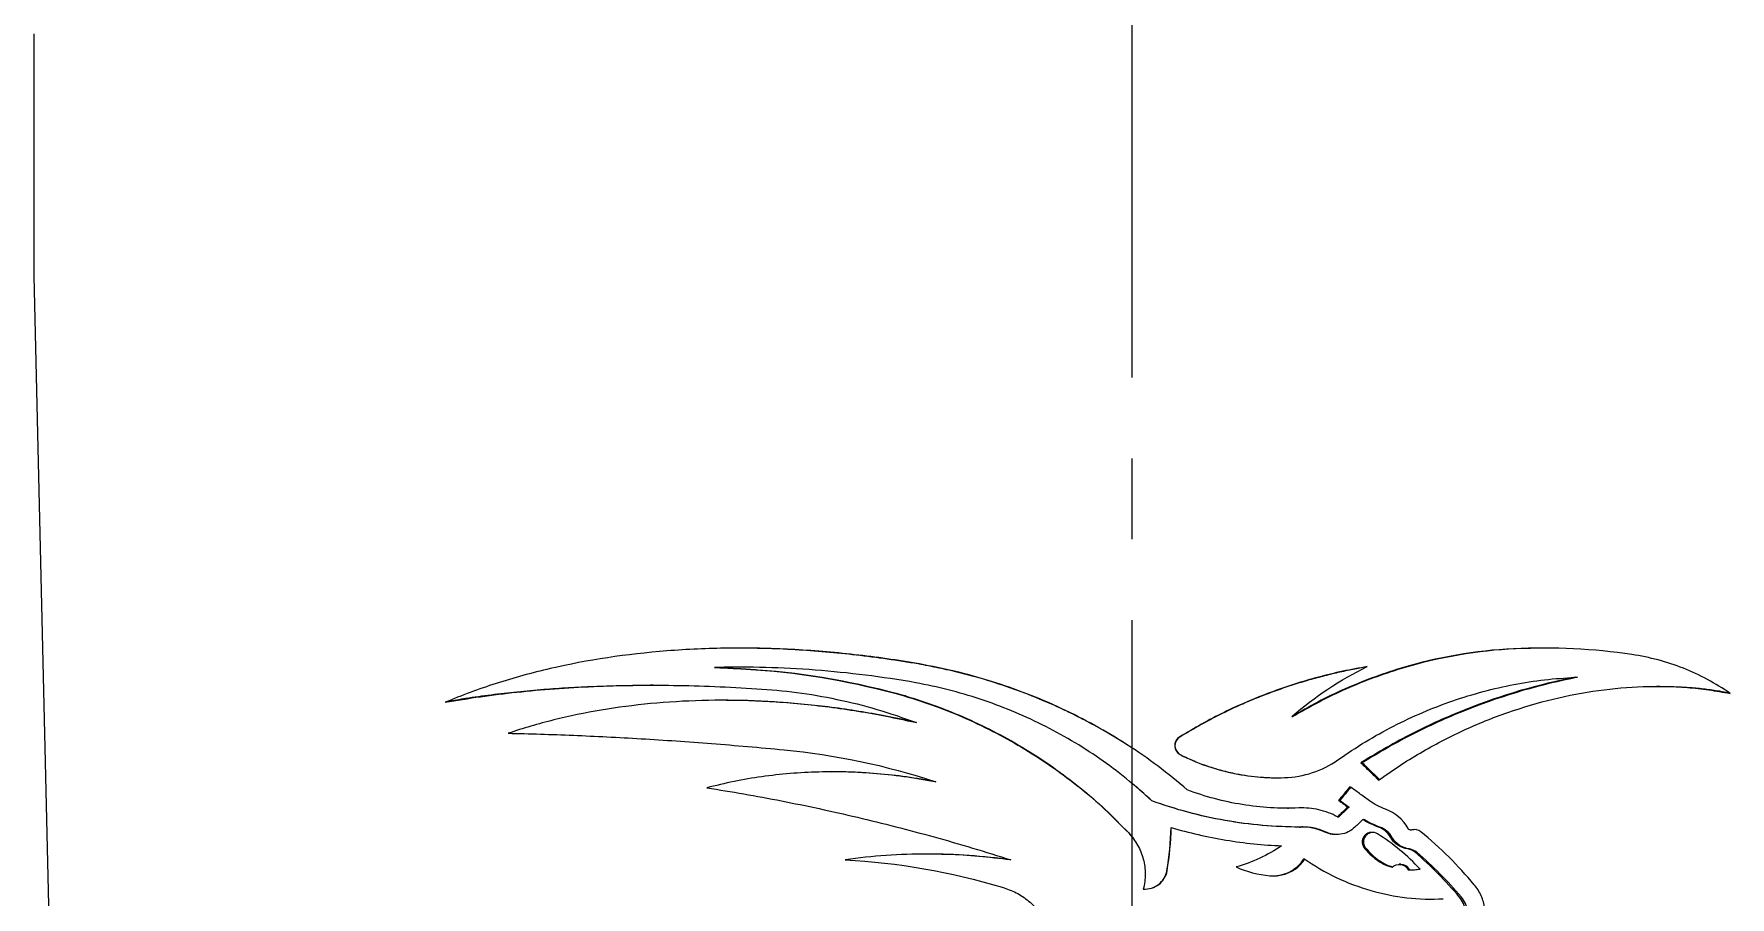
# Model space of a CAD drawing. Header units: millimetres. Extents: x 8 to 586, y 8 to 412.
# Drawn here: x 210.6 to 263.9, y 257.1 to 284.2 of the extents above; entities that cross this region are included whole.
import ezdxf

# ---------------------------------------------------------------- set-up
doc = ezdxf.new("R2010")
doc.units = ezdxf.units.MM
doc.linetypes.add('CENTERX2', pattern=[20.32, 12.7, -2.54, 2.54, -2.54])
doc.layers.add('CENTERLINE', color=4, linetype='CENTERX2')
doc.layers.add('OUTLINE', color=7, linetype='Continuous', lineweight=25)

msp = doc.modelspace()

# ---------------------------------------------------------------- linework, layer by layer
at = {"layer": 'CENTERLINE'}
msp.add_line((245.08011, 387.72801), (245.08011, 146.85692), dxfattribs=at)
at = {"layer": 'OUTLINE'}
for p, q in [((210.55511, 284.22801), (210.55511, 276.728)), ((210.55645, 276.61214), (212.95511, 173.1298)), ((258.07357, 264.92887), (257.15039, 264.90839)), ((232.03171, 264.32095), (231.95547, 264.32095)), ((232.85301, 264.32903), (232.78056, 264.32903)), ((238.3994, 264.43192), (238.36036, 264.43192)), ((230.02653, 263.76317), (229.93717, 263.76317)), ((259.01675, 264.01197), (259.0982, 264.01197)), ((261.67993, 263.72743), (261.58075, 263.72743)), ((237.95781, 263.43212), (237.91617, 263.43212)), ((238.30495, 262.59022), (238.26532, 262.59022)), ((250.11084, 262.77646), (250.14026, 262.77646)), ((246.58578, 262.13941), (246.59459, 262.13941)), ((252.28423, 261.32515), (252.32641, 261.32515)), ((238.91649, 260.73006), (238.88039, 260.73006)), ((245.08, 260.68509), (245.08, 260.68509)), ((245.70315, 260.13207), (245.7068, 260.13207)), ((249.97168, 259.89929), (250.00049, 259.89929)), ((250.34351, 259.90634), (250.00046, 259.90161)), ((251.57706, 260.1449), (251.61513, 260.1449)), ((251.86849, 259.93592), (251.90827, 259.93592)), ((250.35647, 259.30718), (250.38741, 259.30718)), ((250.45745, 259.30853), (250.42513, 259.30853)), ((251.54848, 259.62754), (251.58639, 259.62754)), ((252.34192, 259.54221), (252.38449, 259.54221)), ((253.93328, 259.21698), (253.90114, 259.2134)), ((254.02187, 259.22586), (253.93328, 259.21698)), ((244.98061, 259.12015), (245.07074, 259.00719)), ((244.98119, 259.12015), (244.98061, 259.12015)), ((241.27769, 258.27439), (241.25538, 258.27439)), ((249.5078, 257.77391), (249.53396, 257.77391)), ((253.53616, 258.13645), (253.48517, 258.13645)), ((245.43935, 257.3577), (245.44146, 257.3577)), ((245.51593, 257.35867), (245.51851, 257.35867))]:
    msp.add_line(p, q, dxfattribs=at)
msp.add_arc((215.55511, 276.72801), 5, 180, 181.327843, dxfattribs=at)
for points, knots in [([(238.3994, 264.43193), (238.05717, 264.48893), (237.71657, 264.54539), (237.03798, 264.64298), (236.70006, 264.68558), (235.69056, 264.79904), (235.0232, 264.85399), (233.69977, 264.92199), (233.04372, 264.93535), (231.74313, 264.9201), (231.09717, 264.89137), (229.1865, 264.7408), (227.96317, 264.55624), (226.20879, 264.15123), (225.64124, 263.99506), (224.81442, 263.73097), (224.54288, 263.63806), (224.00861, 263.43881), (223.74586, 263.33249), (223.48604, 263.22606)], [0, 0, 0, 0, 0.0625, 0.0625, 0.125, 0.125, 0.25, 0.25, 0.375, 0.375, 0.5, 0.5, 0.75, 0.75, 0.875, 0.875, 0.9375, 0.9375, 1, 1, 1, 1]), ([(238.36036, 264.43192), (238.03617, 264.48357), (237.38752, 264.58691), (236.41823, 264.71198), (235.45318, 264.81236), (234.48578, 264.88253), (233.55884, 264.92329), (232.95727, 264.92652), (232.67728, 264.92802)], [0, 0, 0, 0, 0.16883616, 0.33780195, 0.50674528, 0.67555038, 0.84899372, 1, 1, 1, 1]), ([(257.0803, 264.90839), (255.89282, 264.85072), (254.68982, 264.64658), (252.91936, 264.10862), (252.33861, 263.89149), (251.4877, 263.51576), (251.20732, 263.38143), (250.65538, 263.08959), (250.38338, 262.93308), (250.11084, 262.77646)], [0, 0, 0, 0, 0.5, 0.5, 0.75, 0.75, 0.875, 0.875, 1, 1, 1, 1]), ([(257.15039, 264.90839), (255.95663, 264.85075), (254.74717, 264.64684), (252.96635, 264.10903), (252.38232, 263.89201), (251.52617, 263.51622), (251.24401, 263.38186), (250.68845, 263.08986), (250.41464, 262.93322), (250.14026, 262.77646)], [0, 0, 0, 0, 0.5, 0.5, 0.75, 0.75, 0.875, 0.875, 1, 1, 1, 1]), ([(263.89126, 263.50758), (263.43394, 263.82792), (262.94224, 264.091), (261.90436, 264.49951), (261.36349, 264.6434), (260.80205, 264.72737)], [0, 0, 0, 0, 0.5, 0.5, 1, 1, 1, 1]), ([(232.61618, 264.32785), (232.5979, 264.32792), (232.37606, 264.32875), (232.15673, 264.32468), (231.95547, 264.32095)], [0, 0, 0, 0, 0.08240378, 1, 1, 1, 1]), ([(231.95547, 264.32095), (232.06773, 264.31632), (232.18023, 264.31131), (232.29295, 264.30593), (232.40567, 264.30054), (232.51862, 264.29477), (232.63179, 264.28863), (232.83882, 264.27739), (233.04659, 264.26488), (233.25501, 264.2511)], [0, 0, 0, 0, 0.00036440985, 0.00036440985, 0.00036440985, 0.00072881968, 0.00072881968, 0.00072881968, 0.00139553837, 0.00139553837, 0.00139553837, 0.00139553837]), ([(238.28863, 263.84172), (237.22811, 264.02468), (236.17056, 264.15853), (234.60137, 264.27815), (234.08077, 264.30522), (233.04955, 264.33334), (232.53836, 264.32842), (232.03171, 264.32095)], [0, 0, 0, 0, 0.5, 0.5, 0.75, 0.75, 1, 1, 1, 1]), ([(232.03171, 264.32095), (232.14397, 264.31629), (232.25647, 264.31125), (232.3692, 264.30583), (232.48192, 264.30041), (232.59487, 264.2946), (232.70804, 264.28841), (232.91256, 264.27723), (233.11781, 264.26479), (233.32371, 264.2511)], [0, 0, 0, 0, 0.00036440995, 0.00036440995, 0.00036440995, 0.00072881988, 0.00072881988, 0.00072881988, 0.00138745168, 0.00138745168, 0.00138745168, 0.00138745168]), ([(245.07954, 261.79442), (244.90192, 261.90872), (244.53853, 262.14257), (243.97222, 262.46816), (243.38534, 262.77902), (242.78566, 263.06726), (242.0748, 263.37691), (241.24904, 263.69057), (240.4085, 263.96123), (239.66067, 264.16), (239.01097, 264.30537), (238.57722, 264.38974), (238.36036, 264.43192)], [0, 0, 0, 0, 0.08672946, 0.17743692, 0.26814539, 0.35948365, 0.45082197, 0.587039, 0.72326051, 0.81547319, 0.9077435, 1, 1, 1, 1]), ([(246.82346, 260.47209), (246.5213, 260.72588), (246.21856, 260.97904), (245.58931, 261.45322), (245.26489, 261.6771), (244.26955, 262.31923), (243.57597, 262.70115), (242.50407, 263.20016), (242.13998, 263.35485), (241.40663, 263.63805), (241.03707, 263.76675), (240.29267, 263.99971), (239.91815, 264.10509), (239.16229, 264.28561), (238.78042, 264.35885), (238.3994, 264.43193)], [0, 0, 0, 0, 0.125, 0.125, 0.25, 0.25, 0.5, 0.5, 0.625, 0.625, 0.75, 0.75, 0.875, 0.875, 1, 1, 1, 1]), ([(252.48055, 264.34739), (251.96639, 264.26209), (251.45528, 264.15231), (250.43981, 263.882), (249.93615, 263.72151), (248.94617, 263.35204), (248.45712, 263.14276), (247.74165, 262.79395), (247.50664, 262.67075), (247.04339, 262.41087), (246.81464, 262.27516), (246.58578, 262.13941)], [0, 0, 0, 0, 0.25, 0.25, 0.5, 0.5, 0.75, 0.75, 0.875, 0.875, 1, 1, 1, 1]), ([(252.45788, 264.33552), (252.31895, 264.31133), (252.01912, 264.25913), (251.55906, 264.16112), (251.07817, 264.04497), (250.58603, 263.90992), (250.08423, 263.75517), (249.57291, 263.57897), (249.06587, 263.38522), (248.56098, 263.17318), (248.0596, 262.94392), (247.56261, 262.69471), (247.07584, 262.42315), (246.75501, 262.23399), (246.59459, 262.13941)], [0, 0, 0, 0, 0.06807306, 0.14691653, 0.22611055, 0.30530454, 0.39096816, 0.47663173, 0.56275045, 0.64887021, 0.73641154, 0.82394687, 0.91196519, 1, 1, 1, 1]), ([(223.48604, 263.22606), (223.84955, 263.28956), (224.21896, 263.3506), (224.97069, 263.45661), (225.35279, 263.50394), (226.51796, 263.62828), (227.32074, 263.68755), (228.96369, 263.75863), (229.80718, 263.77062), (231.09561, 263.75277), (231.52886, 263.74142), (232.40285, 263.70585), (232.84354, 263.67946), (233.2881, 263.65245)], [0, 0, 0, 0, 0.125, 0.125, 0.25, 0.25, 0.5, 0.5, 0.75, 0.75, 0.875, 0.875, 1, 1, 1, 1]), ([(223.57681, 263.26157), (223.76273, 263.29278), (224.2066, 263.36727), (224.93212, 263.46779), (225.74951, 263.56124), (226.56226, 263.6352), (227.36584, 263.69091), (228.15879, 263.73067), (228.96648, 263.75446), (229.56061, 263.7647), (229.88822, 263.76242), (229.93858, 263.76207)], [0, 0, 0, 0, 0.09519888, 0.22727025, 0.3599433, 0.4926162, 0.61370258, 0.7347889, 0.85635472, 0.97792053, 1, 1, 1, 1]), ([(233.2881, 263.65245), (234.12386, 263.60836), (234.96702, 263.49738), (236.22763, 263.23103), (236.64773, 263.12727), (237.4811, 262.88279), (237.89239, 262.73711), (238.30495, 262.59021)], [0, 0, 0, 0, 0.5, 0.5, 0.75, 0.75, 1, 1, 1, 1]), ([(245.70315, 260.13207), (245.18892, 260.61694), (244.64331, 261.05686), (243.49386, 261.85304), (242.88858, 262.20995), (241.6259, 262.83728), (240.97558, 263.10303), (239.97802, 263.43513), (239.64347, 263.53453), (238.96851, 263.70309), (238.62813, 263.77237), (238.28863, 263.84172)], [0, 0, 0, 0, 0.25, 0.25, 0.5, 0.5, 0.75, 0.75, 0.875, 0.875, 1, 1, 1, 1]), ([(251.56119, 261.41918), (251.8464, 261.61327), (252.13104, 261.80684), (252.71416, 262.16193), (253.01146, 262.32587), (253.91504, 262.7875), (254.53556, 263.05251), (255.80607, 263.49091), (256.44771, 263.66106), (257.41464, 263.84839), (257.73611, 263.89933), (258.37801, 263.97058), (258.69838, 263.99126), (259.01675, 264.01197)], [0, 0, 0, 0, 0.125, 0.125, 0.25, 0.25, 0.5, 0.5, 0.75, 0.75, 0.875, 0.875, 1, 1, 1, 1]), ([(259.01675, 264.01197), (257.87113, 263.78743), (256.71702, 263.45451), (255.0151, 262.77915), (254.45506, 262.52566), (253.62944, 262.1075), (253.35663, 261.96127), (252.81777, 261.65128), (252.55137, 261.48827), (252.28423, 261.32515)], [0, 0, 0, 0, 0.5, 0.5, 0.75, 0.75, 0.875, 0.875, 1, 1, 1, 1]), ([(259.0982, 264.01197), (257.94658, 263.78756), (256.78622, 263.45489), (255.07432, 262.77963), (254.51104, 262.5262), (253.68034, 262.10795), (253.4058, 261.96168), (252.86347, 261.65152), (252.59531, 261.48839), (252.32641, 261.32515)], [0, 0, 0, 0, 0.5, 0.5, 0.75, 0.75, 0.875, 0.875, 1, 1, 1, 1]), ([(252.84032, 260.78093), (253.05507, 260.93098), (253.26927, 261.08092), (253.70244, 261.36781), (253.92184, 261.50379), (254.58717, 261.89195), (255.0389, 262.12718), (255.95735, 262.5518), (256.42423, 262.74087), (257.37266, 263.07204), (257.85447, 263.21378), (259.28373, 263.55979), (260.22734, 263.69005), (261.62663, 263.73575), (262.09241, 263.72653), (262.77707, 263.67395), (263.00294, 263.64885), (263.45008, 263.58428), (263.67147, 263.54594), (263.89126, 263.50758)], [0, 0, 0, 0, 0.0625, 0.0625, 0.125, 0.125, 0.25, 0.25, 0.375, 0.375, 0.5, 0.5, 0.75, 0.75, 0.875, 0.875, 0.9375, 0.9375, 1, 1, 1, 1]), ([(261.67721, 263.72191), (261.84717, 263.72241), (262.17355, 263.72336), (262.64782, 263.69424), (263.10474, 263.65041), (263.50639, 263.5922), (263.754, 263.54959), (263.85319, 263.53251)], [0, 0, 0, 0, 0.22813159, 0.43806568, 0.64799031, 0.85898189, 1, 1, 1, 1]), ([(238.30495, 262.59021), (238.01975, 262.65412), (237.73512, 262.71571), (237.16596, 262.82709), (236.88163, 262.87817), (236.02953, 263.01851), (235.46258, 263.09427), (233.76535, 263.26766), (232.6513, 263.31083), (231.01299, 263.2673), (230.47453, 263.23471), (229.42027, 263.13428), (228.90325, 263.06641), (227.88891, 262.89556), (227.39162, 262.79236), (226.66013, 262.61179), (226.41878, 262.54673), (225.94123, 262.4054), (225.70492, 262.32986), (225.47042, 262.25421)], [0, 0, 0, 0, 0.0625, 0.0625, 0.125, 0.125, 0.25, 0.25, 0.5, 0.5, 0.625, 0.625, 0.75, 0.75, 0.875, 0.875, 0.9375, 0.9375, 1, 1, 1, 1]), ([(238.26532, 262.59022), (237.96544, 262.65477), (237.36571, 262.78389), (236.46429, 262.94342), (235.5625, 263.07367), (234.67001, 263.17347), (233.7907, 263.24246), (232.94944, 263.28371), (232.40369, 263.2875), (232.14294, 263.2893)], [0, 0, 0, 0, 0.14549984, 0.29099249, 0.43749616, 0.5839998, 0.72671325, 0.86942665, 1, 1, 1, 1]), ([(237.91617, 263.43211), (238.24458, 263.32759), (238.57381, 263.2231), (239.22403, 262.98776), (239.545, 262.85684), (240.49898, 262.43438), (241.1215, 262.11219), (242.3178, 261.38795), (242.89499, 260.9834), (243.71283, 260.32674), (243.97839, 260.09954), (244.48972, 259.62188), (244.7352, 259.37109), (244.98061, 259.12016)], [0, 0, 0, 0, 0.125, 0.125, 0.25, 0.25, 0.5, 0.5, 0.75, 0.75, 0.875, 0.875, 1, 1, 1, 1]), ([(237.95781, 263.43211), (238.28468, 263.32747), (238.61237, 263.22286), (239.25945, 262.98723), (239.5788, 262.85616), (240.52792, 262.43327), (241.147, 262.11084), (242.33636, 261.38628), (242.90994, 260.98173), (243.72233, 260.32544), (243.98608, 260.09839), (244.49382, 259.62121), (244.73754, 259.37075), (244.98119, 259.12016)], [0, 0, 0, 0, 0.125, 0.125, 0.25, 0.25, 0.5, 0.5, 0.75, 0.75, 0.875, 0.875, 1, 1, 1, 1]), ([(225.47042, 262.25421), (226.13754, 262.24002), (226.8198, 262.21877), (228.21439, 262.16171), (228.92767, 262.12585), (230.37866, 262.03919), (231.11708, 261.98845), (232.6155, 261.87241), (233.37445, 261.80522), (234.14347, 261.73429)], [0, 0, 0, 0, 0.25, 0.25, 0.5, 0.5, 0.75, 0.75, 1, 1, 1, 1]), ([(246.58578, 262.13941), (246.48671, 262.078), (246.42165, 261.96555), (246.43432, 261.733), (246.50922, 261.62729), (246.61278, 261.57397)], [0, 0, 0, 0, 0.5, 0.5, 1, 1, 1, 1]), ([(246.59459, 262.13941), (246.49519, 262.07816), (246.42947, 261.96572), (246.44228, 261.73275), (246.51788, 261.62714), (246.62175, 261.57397)], [0, 0, 0, 0, 0.5, 0.5, 1, 1, 1, 1]), ([(246.61278, 261.57397), (247.11947, 261.31848), (247.65664, 261.13013), (248.76071, 260.89027), (249.32086, 260.83951), (249.88311, 260.85888)], [0, 0, 0, 0, 0.5, 0.5, 1, 1, 1, 1]), ([(246.62175, 261.57397), (246.76001, 261.50811), (247.03722, 261.37606), (247.46833, 261.21515), (247.90869, 261.0815), (248.33363, 260.9837), (248.74047, 260.91556), (249.1282, 260.87423), (249.44274, 260.8546), (249.62796, 260.85696), (249.68244, 260.85766)], [0, 0, 0, 0, 0.14434822, 0.28939832, 0.43374025, 0.5787511, 0.70136474, 0.82397805, 0.94822434, 1, 1, 1, 1]), ([(249.88311, 260.85888), (250.1834, 260.86937), (250.48036, 260.92285), (251.04867, 261.11203), (251.31585, 261.24577), (251.56119, 261.41918)], [0, 0, 0, 0, 0.5, 0.5, 1, 1, 1, 1]), ([(238.91649, 260.73006), (238.30223, 260.8468), (237.68761, 260.93245), (236.4571, 261.03479), (235.84511, 261.05223), (234.63063, 261.02014), (234.0317, 260.96969), (233.15046, 260.84742), (232.85936, 260.79823), (232.28298, 260.67874), (231.99754, 260.60952), (231.71356, 260.54022)], [0, 0, 0, 0, 0.25, 0.25, 0.5, 0.5, 0.75, 0.75, 0.875, 0.875, 1, 1, 1, 1]), ([(238.88039, 260.73006), (238.7189, 260.75946), (238.39592, 260.81826), (237.74746, 260.91444), (236.93695, 260.99757), (236.17193, 261.04367), (235.73616, 261.03725), (235.62036, 261.03555)], [0, 0, 0, 0, 0.14856427, 0.29712306, 0.59536178, 0.89246748, 1, 1, 1, 1]), ([(252.28423, 261.32515), (252.33195, 261.27856), (252.37964, 261.23197), (252.4273, 261.18537), (252.47496, 261.13878), (252.5226, 261.09218), (252.57021, 261.04558), (252.66034, 260.95737), (252.75038, 260.86915), (252.84032, 260.78093)], [0, 0, 0, 0, 0.000202972451, 0.000202972451, 0.000202972451, 0.000405944903, 0.000405944903, 0.000405944903, 0.00079019244, 0.00079019244, 0.00079019244, 0.00079019244]), ([(252.32641, 261.32515), (252.37424, 261.2787), (252.46991, 261.1858), (252.65027, 261.01043), (252.78256, 260.8815), (252.86719, 260.79902)], [0, 0, 0, 0, 0.264886177, 0.529767218, 1, 1, 1, 1]), ([(231.71356, 260.54022), (232.10071, 260.4791), (232.49021, 260.41642), (233.2725, 260.27926), (233.66554, 260.20646), (234.85027, 259.9753), (235.6487, 259.80339), (237.25086, 259.42559), (238.05613, 259.21927), (239.26479, 258.88415), (239.66772, 258.7687), (240.47287, 258.52781), (240.87479, 258.40125), (241.27769, 258.27439)], [0, 0, 0, 0, 0.125, 0.125, 0.25, 0.25, 0.5, 0.5, 0.75, 0.75, 0.875, 0.875, 1, 1, 1, 1]), ([(245.7068, 260.13207), (245.5432, 260.28388), (245.33884, 260.4735), (245.12145, 260.64794), (245.0781, 260.68273)], [0, 0, 0, 0, 0.80055529, 1, 1, 1, 1]), ([(250.33129, 259.90659), (249.73802, 259.88242), (249.1416, 259.91821), (247.96251, 260.10798), (247.38489, 260.26071), (246.82346, 260.47209)], [0, 0, 0, 0, 0.5, 0.5, 1, 1, 1, 1]), ([(251.93904, 260.5749), (251.90823, 260.53827), (251.87741, 260.50164), (251.84659, 260.46501), (251.81576, 260.42838), (251.78494, 260.39175), (251.7541, 260.35513), (251.69511, 260.28505), (251.6361, 260.21498), (251.57706, 260.1449)], [0, 0, 0, 0, 0.000144513562, 0.000144513562, 0.000144513562, 0.000289027124, 0.000289027124, 0.000289027124, 0.000565478799, 0.000565478799, 0.000565478799, 0.000565478799]), ([(251.96402, 260.55694), (251.93817, 260.52638), (251.8814, 260.4593), (251.76513, 260.32196), (251.67465, 260.21516), (251.61513, 260.1449)], [0, 0, 0, 0, 0.22246232, 0.48849815, 1, 1, 1, 1]), ([(252.55177, 260.13408), (252.49902, 260.17211), (252.44624, 260.21015), (252.39343, 260.24818), (252.34062, 260.28622), (252.28778, 260.32425), (252.23491, 260.36228), (252.13639, 260.43316), (252.03776, 260.50403), (251.93904, 260.5749)], [0, 0, 0, 0, 0.000198799952, 0.000198799952, 0.000198799952, 0.000397599905, 0.000397599905, 0.000397599905, 0.000768066824, 0.000768066824, 0.000768066824, 0.000768066824]), ([(250.35647, 259.30717), (249.56951, 259.30695), (248.78189, 259.37612), (247.22102, 259.65197), (246.45091, 259.85831), (245.70315, 260.13207)], [0, 0, 0, 0, 0.5, 0.5, 1, 1, 1, 1]), ([(250.38741, 259.30717), (249.59603, 259.30695), (248.80388, 259.37609), (247.23401, 259.65187), (246.45927, 259.85819), (245.7068, 260.13207)], [0, 0, 0, 0, 0.5, 0.5, 1, 1, 1, 1]), ([(251.54848, 259.62754), (251.3629, 259.72802), (251.16428, 259.8022), (250.75293, 259.89584), (250.54304, 259.91499), (250.33129, 259.90659)], [0, 0, 0, 0, 0.5, 0.5, 1, 1, 1, 1]), ([(251.86849, 259.93592), (251.8411, 259.9095), (251.8137, 259.88309), (251.7863, 259.85667), (251.75889, 259.83026), (251.73149, 259.80384), (251.70407, 259.77742), (251.65223, 259.72747), (251.60036, 259.6775), (251.54848, 259.62754)], [0, 0, 0, 0, 0.000115113986, 0.000115113986, 0.000115113986, 0.000230227971, 0.000230227971, 0.000230227971, 0.000447934425, 0.000447934425, 0.000447934425, 0.000447934425]), ([(251.57706, 260.1449), (251.60223, 260.12687), (251.6274, 260.10884), (251.65255, 260.09081), (251.67771, 260.07277), (251.70286, 260.05474), (251.72801, 260.03671), (251.77486, 260.00311), (251.82168, 259.96952), (251.86849, 259.93592)], [0, 0, 0, 0, 0.000094241734, 0.000094241734, 0.000094241734, 0.000188483468, 0.000188483468, 0.000188483468, 0.000364061432, 0.000364061432, 0.000364061432, 0.000364061432]), ([(251.90827, 259.93592), (251.8808, 259.90959), (251.85333, 259.88325), (251.82585, 259.85692), (251.79838, 259.83058), (251.77089, 259.80425), (251.7434, 259.77791), (251.69109, 259.72779), (251.63875, 259.67767), (251.58639, 259.62754)], [0, 0, 0, 0, 0.000115113986, 0.000115113986, 0.000115113986, 0.000230227971, 0.000230227971, 0.000230227971, 0.000449316708, 0.000449316708, 0.000449316708, 0.000449316708]), ([(251.61513, 260.1449), (251.64035, 260.12694), (251.66556, 260.10898), (251.69077, 260.09102), (251.71598, 260.07306), (251.74118, 260.0551), (251.76637, 260.03713), (251.81369, 260.0034), (251.86099, 259.96966), (251.90827, 259.93592)], [0, 0, 0, 0, 0.000094241734, 0.000094241734, 0.000094241734, 0.000188483468, 0.000188483468, 0.000188483468, 0.000365492813, 0.000365492813, 0.000365492813, 0.000365492813]), ([(246.31233, 259.29418), (246.87962, 259.12593), (247.45621, 258.99311), (248.61982, 258.80082), (249.2045, 258.74162), (249.79049, 258.71824)], [0, 0, 0, 0, 0.5, 0.5, 1, 1, 1, 1]), ([(251.18591, 259.14863), (251.11871, 259.17695), (250.98433, 259.23359), (250.78001, 259.28194), (250.60351, 259.3066), (250.49845, 259.30624), (250.45718, 259.3061)], [0, 0, 0, 0, 0.2908512, 0.58170393, 0.83570089, 1, 1, 1, 1]), ([(252.09169, 259.30032), (251.96823, 259.18124), (251.81097, 259.10553), (251.47816, 259.05277), (251.30479, 259.07678), (251.15032, 259.14862)], [0, 0, 0, 0, 0.5, 0.5, 1, 1, 1, 1]), ([(252.34192, 259.54221), (252.3205, 259.52149), (252.29907, 259.50077), (252.27764, 259.48004), (252.25621, 259.45932), (252.23477, 259.4386), (252.21333, 259.41787), (252.1728, 259.37869), (252.13225, 259.3395), (252.09169, 259.30032)], [0, 0, 0, 0, 0.000090292314, 0.000090292314, 0.000090292314, 0.000180584628, 0.000180584628, 0.000180584628, 0.000351304447, 0.000351304447, 0.000351304447, 0.000351304447]), ([(253.88168, 259.21697), (253.86986, 259.21358), (253.85736, 259.21209), (253.84514, 259.21286), (253.83289, 259.21362), (253.82058, 259.21669), (253.80939, 259.22185), (253.79886, 259.22672), (253.78901, 259.23359), (253.78069, 259.24185), (253.77404, 259.24845), (253.76822, 259.25606), (253.76348, 259.26424)], [0, 0, 0, 0, 0.000038013645, 0.000038013645, 0.000038013645, 0.000076187092, 0.000076187092, 0.000076187092, 0.000112089207, 0.000112089207, 0.000112089207, 0.000140611239, 0.000140611239, 0.000140611239, 0.000140611239]), ([(244.98119, 259.12016), (245.09023, 259.00325), (245.18349, 258.87589), (245.33787, 258.59988), (245.39856, 258.4504), (245.4789, 258.14579), (245.49976, 257.9865), (245.49982, 257.66921), (245.47968, 257.51249), (245.43935, 257.3577)], [0, 0, 0, 0, 0.25, 0.25, 0.5, 0.5, 0.75, 0.75, 1, 1, 1, 1]), ([(251.54903, 259.07178), (251.52649, 259.07116), (251.45532, 259.0692), (251.33115, 259.0915), (251.23584, 259.12899), (251.18591, 259.14863)], [0, 0, 0, 0, 0.18081428, 0.57083918, 1, 1, 1, 1]), ([(252.80522, 259.09286), (252.74527, 259.13041), (252.67481, 259.14651), (252.53505, 259.13351), (252.46759, 259.10411), (252.36414, 259.00752), (252.32921, 258.93995), (252.31503, 258.79723), (252.33628, 258.72468), (252.3783, 258.66683)], [0, 0, 0, 0, 0.25, 0.25, 0.5, 0.5, 0.75, 0.75, 1, 1, 1, 1]), ([(252.67918, 259.13702), (252.66529, 259.13815), (252.6137, 259.14237), (252.52678, 259.10988), (252.43656, 259.04323), (252.37847, 258.95038), (252.35796, 258.85014), (252.37044, 258.75033), (252.40399, 258.69505), (252.42111, 258.66683)], [0, 0, 0, 0, 0.06339526, 0.23544327, 0.40484996, 0.56407113, 0.71228355, 0.85314642, 1, 1, 1, 1]), ([(241.27769, 258.27439), (240.40267, 258.39583), (239.52506, 258.45678), (237.78184, 258.45775), (236.91721, 258.39773), (236.06892, 258.27724)], [0, 0, 0, 0, 0.5, 0.5, 1, 1, 1, 1]), ([(241.25538, 258.27439), (240.92613, 258.31466), (240.26648, 258.39534), (239.3814, 258.44987), (238.82883, 258.45329), (238.60559, 258.45467)], [0, 0, 0, 0, 0.372608357, 0.746524374, 1, 1, 1, 1]), ([(249.41444, 257.77752), (249.52064, 257.76931), (249.62558, 257.77497), (249.83295, 257.81384), (249.93478, 257.84746), (250.12347, 257.94), (250.21306, 258.00044), (250.3692, 258.14224), (250.43736, 258.22446), (250.49279, 258.3164)], [0, 0, 0, 0, 0.25, 0.25, 0.5, 0.5, 0.75, 0.75, 1, 1, 1, 1]), ([(249.43988, 257.77751), (249.50828, 257.77562), (249.64509, 257.77184), (249.84807, 257.80936), (250.04174, 257.87937), (250.21864, 257.98116), (250.3718, 258.1119), (250.46589, 258.22384), (250.5082, 258.29078), (250.51517, 258.30181)], [0, 0, 0, 0, 0.16344161, 0.32685927, 0.49058565, 0.65426339, 0.81164691, 0.96897732, 1, 1, 1, 1]), ([(250.49279, 258.3164), (250.81648, 258.08848), (251.15467, 257.89161), (251.85776, 257.55643), (252.22594, 257.41735), (252.97119, 257.20446), (253.34741, 257.13016), (254.10646, 257.04391), (254.4913, 257.03215), (254.8739, 257.0529)], [0, 0, 0, 0, 0.25, 0.25, 0.5, 0.5, 0.75, 0.75, 1, 1, 1, 1]), ([(252.3783, 258.66683), (252.4891, 258.51769), (252.62295, 258.38823), (252.92367, 258.17688), (253.08744, 258.09679), (253.26128, 258.04146)], [0, 0, 0, 0, 0.5, 0.5, 1, 1, 1, 1]), ([(252.42111, 258.66683), (252.48532, 258.58925), (252.6127, 258.43535), (252.83782, 258.26215), (253.05994, 258.13251), (253.20842, 258.0789), (253.27819, 258.05371)], [0, 0, 0, 0, 0.27956146, 0.55457768, 0.79069413, 1, 1, 1, 1]), ([(253.26128, 258.04146), (253.33335, 258.11457), (253.4381, 258.1481), (253.63522, 258.11701), (253.72524, 258.05164), (253.76795, 257.95766)], [0, 0, 0, 0, 0.5, 0.5, 1, 1, 1, 1]), ([(245.43935, 257.3577), (245.61246, 257.35133), (245.78329, 257.40249), (246.06002, 257.61094), (246.15611, 257.76424), (246.18415, 257.93547)], [0, 0, 0, 0, 0.5, 0.5, 1, 1, 1, 1]), ([(245.44146, 257.3577), (245.61532, 257.35134), (245.78699, 257.40232), (246.06542, 257.61053), (246.16231, 257.76348), (246.19063, 257.93547)], [0, 0, 0, 0, 0.5, 0.5, 1, 1, 1, 1]), ([(253.53559, 258.13232), (253.56028, 258.13239), (253.62258, 258.13256), (253.71349, 258.0895), (253.78378, 258.02532), (253.80974, 257.97536), (253.81894, 257.95767)], [0, 0, 0, 0, 0.210014624, 0.529741749, 0.833462419, 1, 1, 1, 1]), ([(253.76795, 257.95766), (253.80116, 257.95698), (253.83439, 257.95719), (253.86758, 257.95832), (253.90076, 257.95945), (253.93392, 257.9615), (253.96698, 257.96445), (254.02568, 257.96968), (254.08419, 257.9778), (254.14211, 257.98867)], [0, 0, 0, 0, 0.000103065118, 0.000103065118, 0.000103065118, 0.000206130689, 0.000206130689, 0.000206130689, 0.000389261391, 0.000389261391, 0.000389261391, 0.000389261391]), ([(241.00384, 257.41695), (241.1531, 257.36599), (241.30142, 257.31304), (241.57891, 257.16966), (241.71014, 257.08302), (241.95697, 256.88019), (242.06757, 256.76814), (242.26377, 256.52329), (242.35011, 256.38945), (242.49223, 256.10388), (242.54671, 255.95579), (242.62115, 255.64855), (242.64071, 255.48783), (242.64302, 255.17146), (242.62667, 255.01362), (242.55636, 254.7014), (242.5037, 254.55233), (242.36701, 254.26683), (242.28191, 254.12984), (242.08701, 253.88154), (241.97619, 253.76816), (241.73113, 253.56474), (241.60013, 253.47709), (241.3226, 253.32769), (241.17484, 253.26569), (240.8749, 253.17214), (240.72163, 253.14008), (240.40784, 253.10826), (240.24885, 253.10939), (239.7855, 253.17137), (239.48679, 253.28297), (239.19206, 253.39295)], [0, 0, 0, 0, 0.0625, 0.0625, 0.125, 0.125, 0.1875, 0.1875, 0.25, 0.25, 0.3125, 0.3125, 0.375, 0.375, 0.4375, 0.4375, 0.5, 0.5, 0.5625, 0.5625, 0.625, 0.625, 0.6875, 0.6875, 0.75, 0.75, 0.8125, 0.8125, 0.875, 0.875, 1, 1, 1, 1]), ([(254.82842, 254.99025), (254.96279, 255.00728), (255.09236, 255.04074), (255.3421, 255.14016), (255.46246, 255.20691), (255.67952, 255.3676), (255.77943, 255.46378), (255.95014, 255.67937), (256.02068, 255.79739), (256.13018, 256.05539), (256.16678, 256.19034), (256.20257, 256.46766), (256.20119, 256.6101), (256.16027, 256.88527), (256.12004, 257.02147), (256.00669, 257.27252), (255.9326, 257.39045), (255.84439, 257.49617)], [0, 0, 0, 0, 0.125, 0.125, 0.25, 0.25, 0.375, 0.375, 0.5, 0.5, 0.625, 0.625, 0.75, 0.75, 0.875, 0.875, 1, 1, 1, 1]), ([(255.52031, 256.16594), (255.58459, 256.32261), (255.6041, 256.4955), (255.55218, 256.82687), (255.48067, 256.98436), (255.37411, 257.11175)], [0, 0, 0, 0, 0.5, 0.5, 1, 1, 1, 1]), ([(255.58165, 256.16594), (255.64628, 256.32258), (255.66595, 256.49561), (255.61359, 256.82721), (255.54153, 256.98461), (255.43456, 257.11175)], [0, 0, 0, 0, 0.5, 0.5, 1, 1, 1, 1])]:
    msp.add_open_spline(points, degree=3, knots=knots, dxfattribs=at)
for points in [[(260.80205, 264.72737), (259.60399, 264.90594), (258.35572, 264.96636), (257.0803, 264.90839)], [(233.25501, 264.2511), (234.79549, 264.14058), (236.36438, 263.86685), (237.91617, 263.43211)], [(233.32371, 264.2511), (234.85548, 264.14056), (236.41537, 263.86676), (237.95781, 263.43211)], [(250.11084, 262.77646), (250.82941, 263.40817), (251.63074, 263.93535), (252.48055, 264.34739)], [(234.14347, 261.73429), (235.73133, 261.58383), (237.34084, 261.24798), (238.91649, 260.73006)], [(253.05829, 259.86671), (252.87884, 259.93199), (252.70803, 260.02174), (252.55177, 260.13408)], [(253.76348, 259.26424), (253.61079, 259.54687), (253.35498, 259.75844), (253.05829, 259.86671)], [(246.18415, 257.93547), (246.25562, 258.38516), (246.29845, 258.8391), (246.31233, 259.29418)], [(246.19063, 257.93547), (246.26252, 258.38513), (246.3056, 258.83907), (246.31956, 259.29418)], [(251.15032, 259.14862), (250.90311, 259.26419), (250.62991, 259.31788), (250.35647, 259.30717)], [(252.8357, 259.30509), (252.66417, 259.36723), (252.49862, 259.44668), (252.34192, 259.54221)], [(252.88117, 259.30509), (252.7087, 259.3672), (252.54218, 259.44664), (252.38449, 259.54221)], [(253.2125, 258.98408), (253.13042, 259.13442), (252.99387, 259.2471), (252.8357, 259.30509)], [(253.26019, 258.98408), (253.17745, 259.13472), (253.03999, 259.2472), (252.88117, 259.30509)], [(254.1696, 259.16028), (254.08949, 259.22559), (253.98037, 259.24583), (253.88168, 259.21697)], [(249.79049, 258.71824), (249.35328, 258.41994), (248.86806, 258.19617), (248.35796, 258.05238)], [(254.14211, 257.98867), (253.74669, 258.41389), (253.29653, 258.78432), (252.80522, 259.09286)], [(253.75511, 258.6184), (253.53099, 258.64728), (253.32386, 258.7808), (253.2125, 258.98408)], [(253.80599, 258.6184), (253.58098, 258.64723), (253.3725, 258.78027), (253.26019, 258.98408)], [(255.84439, 257.49617), (255.33804, 258.10049), (254.77733, 258.65688), (254.1696, 259.16028)], [(236.06892, 258.27724), (237.71281, 258.18842), (239.378, 257.90046), (241.00384, 257.41695)], [(253.98881, 258.51492), (253.92263, 258.57188), (253.84074, 258.60701), (253.75511, 258.6184)], [(254.04107, 258.51492), (253.97441, 258.57195), (253.89205, 258.60702), (253.80599, 258.6184)], [(255.37411, 257.11175), (254.95018, 257.61526), (254.48684, 258.08407), (253.98881, 258.51492)], [(255.43456, 257.11175), (255.00792, 257.61548), (254.54182, 258.08426), (254.04107, 258.51492)], [(248.35796, 258.05238), (248.69142, 257.89927), (249.05003, 257.80674), (249.41444, 257.77752)]]:
    msp.add_open_spline(points, degree=3, dxfattribs=at)

doc.saveas('drawing.dxf')
